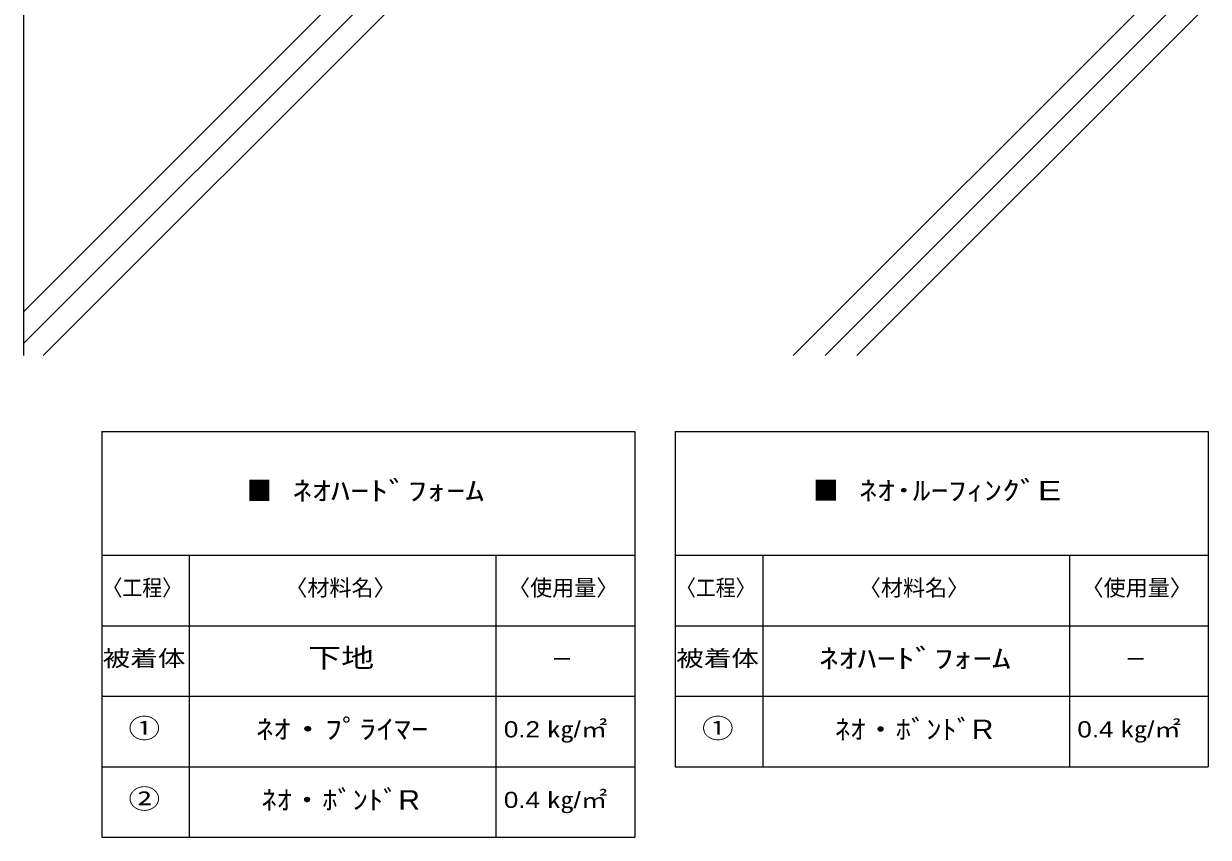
# Model space of a CAD drawing. Units: millimetres, scale not verified. Extents: x -96 to 97, y -104 to 102.
# Drawn here: x -66.7 to 67.6, y -104.2 to -11.9 of the extents above; entities that cross this region are included whole.
import ezdxf
from ezdxf.enums import TextEntityAlignment as Align

# ---------------------------------------------------------------- set-up
doc = ezdxf.new("R2010")
doc.units = ezdxf.units.MM
doc.header["$LTSCALE"] = 0.1
doc.layers.add('0-0_0', color=134, linetype='Continuous')
doc.layers.add('0-5_Z_O-文字', color=161, linetype='Continuous', lineweight=18)
doc.styles.add('HGPｺﾞｼｯｸM', font='')
doc.styles.get('HGPｺﾞｼｯｸM').set_extended_font_data('HGPｺﾞｼｯｸM')

msp = doc.modelspace()

# ---------------------------------------------------------------- linework, layer by layer
at = {"layer": '0-0_0'}
for p, q in [((-66.6687, -44.5148), (-21.1264, 1.0275)), ((-66.6687, -48.121), (-21.1264, -2.5787)), ((-64.4511, -49.5097), (-21.1264, -6.185)), ((20.5579, -49.5097), (60.2389, -9.8287)), ((24.1642, -49.5097), (63.8451, -9.8287)), ((27.7704, -49.5097), (67.4514, -9.8287))]:
    msp.add_line(p, q, dxfattribs=at)
msp.add_lwpolyline([(-66.6687, -49.5097), (-66.6687, 45.3156), (-66.6687, 63.4967)], dxfattribs=at)
at = {"layer": '0-5_Z_O-文字', "color": 134}
for p, q in [((-57.8283, -58.131), (2.5922, -58.131)), ((-57.8283, -58.131), (-57.8283, -104.1575)), ((2.5922, -58.131), (2.5922, -104.1575)), ((7.1717, -58.131), (67.5922, -58.131)), ((7.1717, -58.131), (7.1717, -96.1575)), ((67.5922, -58.131), (67.5922, -96.1575)), ((-57.8283, -72.1575), (2.5922, -72.1575)), ((7.1717, -72.1575), (67.5922, -72.1575)), ((-57.8283, -80.1575), (2.5922, -80.1575)), ((7.1717, -80.1575), (67.5922, -80.1575)), ((-57.8283, -88.1575), (2.5922, -88.1575)), ((7.1717, -88.1575), (67.5922, -88.1575)), ((-57.8283, -96.1575), (2.5922, -96.1575)), ((7.1717, -96.1575), (67.5922, -96.1575)), ((-57.8283, -104.1575), (2.5922, -104.1575))]:
    msp.add_line(p, q, dxfattribs=at)
at = {"layer": '0-5_Z_O-文字', "color": 1}
for p, q in [((-47.8992, -72.1575), (-47.8992, -104.1575)), ((-13.1551, -72.1575), (-13.1551, -104.1575)), ((17.1008, -72.1575), (17.1008, -96.1575)), ((51.8449, -72.1575), (51.8449, -96.1575))]:
    msp.add_line(p, q, dxfattribs=at)

# ---------------------------------------------------------------- texts
at = {"layer": '0-5_Z_O-文字', "color": 7, "style": 'HGPｺﾞｼｯｸM', "width": 0.95}
msp.add_text('■', height=2.199, dxfattribs=at).set_placement((-41.3922, -66.6138), align=Align.BOTTOM_LEFT)
at = {"layer": '0-5_Z_O-文字', "color": 134, "style": 'HGPｺﾞｼｯｸM'}
for s, height, width, p in [('ﾈｵﾊｰﾄﾞﾌｫｰﾑ', 2.199, 1.45, (-36.1993, -66.6138)), ('ﾈｵ･ﾙｰﾌｨﾝｸﾞE', 2.199, 1.35, (28.0164, -66.5986)), ('〈工程〉', 1.833, 0.9, (-57.7305, -77.325)), ('〈工程〉', 1.833, 0.9, (7.2695, -77.325)), ('被着体', 1.833, 1.25, (-57.7178, -85.325)), ('下地', 2.199, 1.25, (-34.4409, -85.5509)), ('被着体', 1.833, 1.25, (7.2822, -85.325)), ('ﾈｵﾊｰﾄﾞﾌｫｰﾑ', 2.199, 1.45, (23.4779, -85.627)), ('①', 2.199, 1.2, (-54.7978, -93.5585)), ('ﾈｵ・ﾌﾟﾗｲﾏｰ', 2.199, 1.3, (-40.3267, -93.6499)), ('0.2 ㎏/㎡', 1.833, 1.2, (-12.2485, -93.3757)), ('①', 2.199, 1.2, (10.2022, -93.5585)), ('ﾈｵ・ﾎﾞﾝﾄﾞR', 2.199, 1.15, (25.2749, -93.6727)), ('0.4 ㎏/㎡', 1.833, 1.2, (52.7515, -93.3757)), ('②', 2.199, 1.2, (-54.7978, -101.5585)), ('ﾈｵ・ﾎﾞﾝﾄﾞR', 2.199, 1.15, (-39.7251, -101.6727)), ('0.4 ㎏/㎡', 1.833, 1.2, (-12.2485, -101.3757))]:
    msp.add_text(s, height=height, dxfattribs=dict(at, width=width)).set_placement(p, align=Align.BOTTOM_LEFT)
at = {"layer": '0-5_Z_O-文字', "color": 3, "style": 'HGPｺﾞｼｯｸM', "width": 0.95}
msp.add_text('■', height=2.199, dxfattribs=at).set_placement((22.8236, -66.5986), align=Align.BOTTOM_LEFT)
at = {"layer": '0-5_Z_O-文字', "color": 134, "style": 'HGPｺﾞｼｯｸM'}
for s, p in [('〈材料名〉', (-37.0183, -77.325)), ('〈使用量〉', (-11.7726, -77.325)), ('〈材料名〉', (27.9817, -77.325)), ('〈使用量〉', (53.2274, -77.325)), ('－', (-6.8995, -85.4075)), ('－', (58.1005, -85.4075))]:
    msp.add_text(s, height=1.833, dxfattribs=at).set_placement(p, align=Align.BOTTOM_LEFT)

doc.saveas('drawing.dxf')
